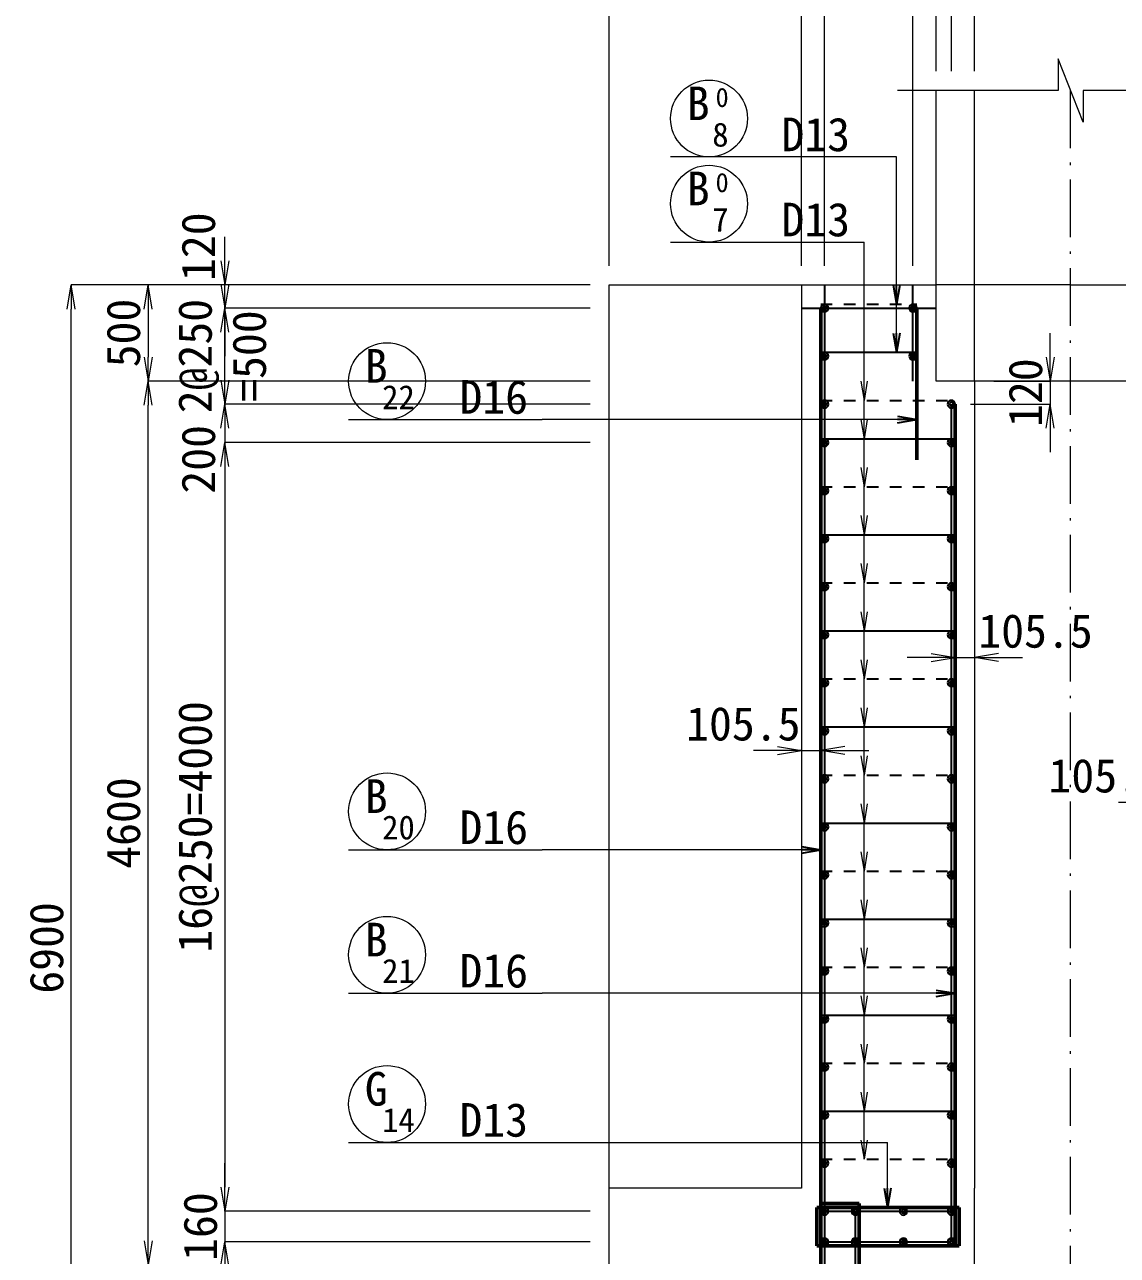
# Model space of a CAD drawing. Header units: millimetres. Extents: x 169470 to 758170, y -17820 to 11880.
# Drawn here: x 196283 to 201969, y -734 to 5672 of the extents above; entities that cross this region are included whole.
import ezdxf
from ezdxf.enums import TextEntityAlignment as Align

# ---------------------------------------------------------------- set-up
doc = ezdxf.new("R2010")
doc.units = ezdxf.units.MM
doc.header["$LTSCALE"] = 50
doc.header["$PDSIZE"] = 300
doc.linetypes.add('SXF_一点短鎖線', pattern=[9.25, 6, -1.5, 0.25, -1.5])
doc.linetypes.add('SXF_跳び破線', pattern=[12, 6, -6])
doc.layers.get('Defpoints').update_dxf_attribs({"color": 151})
for name, color, linetype, lineweight in [('D-BGD', 7, 'Continuous', 13), ('D-BMK', 2, 'SXF_一点短鎖線', 13), ('D-STR', 1, 'Continuous', 50), ('D-STR-DIM', 7, 'Continuous', 13), ('D-STR-HTXT', 7, 'Continuous', 13), ('D-STR-STR2', 6, 'Continuous', 25), ('D-STR-STR3', 4, 'Continuous', 25), ('D-STR-TXT', 7, 'Continuous', 13)]:
    doc.layers.add(name, color=color, linetype=linetype, lineweight=lineweight)
doc.styles.add('MS ゴシック', font='MS Gothic.ttf')
doc.styles.add('YOKO_GOTHIC', font='MS Gothic.ttf')
doc.dimstyles.new('DIM-50', dxfattribs={"dimscale": 50, "dimtxt": 3.5, "dimasz": 2.5, "dimexe": 0, "dimexo": 2, "dimgap": 0.8, "dimtad": 1, "dimdec": 0, "dimzin": 1, "dimdsep": 46, "dimtxsty": 'MS ゴシック', "dimblk": 'OPEN', "dimcen": 0.1, "dimclrd": 256, "dimclre": 256, "dimclrt": 256, "dimaunit": 1, "dimadec": 3, "dimazin": 0, "dimtfac": 1, "dimtdec": 0, "dimtix": 1, "dimtmove": 2, "dimatfit": 3, "dimldrblk": 'OPEN', "dimfxl": 1, "dimlwd": -1, "dimlwe": -1, "dimarcsym": 2})
doc.dimstyles.new('S50', dxfattribs={"dimscale": 50, "dimtxt": 3.5, "dimasz": 2, "dimexe": 1, "dimexo": 1, "dimgap": 1, "dimtad": 1, "dimdec": 0, "dimzin": 1, "dimdsep": 46, "dimtxsty": 'YOKO_GOTHIC', "dimblk": 'OPEN', "dimcen": 0, "dimclrd": 256, "dimclre": 256, "dimclrt": 256, "dimaunit": 1, "dimadec": 3, "dimazin": 0, "dimtfac": 1, "dimtdec": 0, "dimtix": 1, "dimtmove": 2, "dimatfit": 3, "dimldrblk": 'OPEN', "dimfxl": 1, "dimlwd": -1, "dimlwe": -1, "dimarcsym": 0})

# ---------------------------------------------------------------- blocks, each defined once
blk = doc.blocks.new('0930-1')
at = {"layer": 'D-STR-STR2'}
for radius in [20, 10]:
    blk.add_circle((1654010.5, -311924.3), radius, dxfattribs=at)
blk = doc.blocks.new('_Open')
at = {"color": 0, "linetype": 'ByBlock', "lineweight": -2}
for p, q in [((-1, 0.167), (0, 0)), ((-1, -0.167), (0, 0)), ((0, 0), (-1, 0))]:
    blk.add_line(p, q, dxfattribs=at)
blk = doc.blocks.new('*D691')
at = {"layer": 'D-STR-DIM', "transparency": 16777216}
for p, q in [((199225.6, 4316.6), (196525.6, 4316.6)), ((196525.6, -2458.7), (196525.6, 4191.6)), ((199225.6, -2583.7), (196525.6, -2583.7))]:
    blk.add_line(p, q, dxfattribs=at)
at = {"layer": 'Defpoints', "color": 0, "transparency": 16777216}
for p in [(196525.6, 4316.6), (199325.6, 4316.6), (199325.6, -2583.7)]:
    blk.add_point(p, dxfattribs=at)
at = {"layer": 'D-STR-DIM', "transparency": 16777216, "xscale": 125, "yscale": 125, "zscale": 125}
for p, rotation in [((196525.6, 4316.6), 90), ((196525.6, -2583.7), 270)]:
    blk.add_blockref('_Open', p, dxfattribs=dict(at, rotation=rotation))
at = {"layer": 'D-STR-DIM', "transparency": 16777216, "insert": (196398.1, 866.4), "char_height": 175, "attachment_point": 5, "rotation": 90, "style": 'MS ゴシック'}
blk.add_mtext('6900', dxfattribs=at)
blk = doc.blocks.new('*D694')
at = {"layer": 'D-STR-DIM', "transparency": 16777216}
for p, q in [((199225.6, 3816.6), (196925.6, 3816.6)), ((196925.6, -658.7), (196925.6, 3691.6)), ((199225.6, -783.7), (196925.6, -783.7))]:
    blk.add_line(p, q, dxfattribs=at)
at = {"layer": 'Defpoints', "color": 0, "transparency": 16777216}
for p in [(196925.6, 3816.6), (199325.6, 3816.6), (199325.6, -783.7)]:
    blk.add_point(p, dxfattribs=at)
at = {"layer": 'D-STR-DIM', "transparency": 16777216, "xscale": 125, "yscale": 125, "zscale": 125}
for p, rotation in [((196925.6, 3816.6), 90), ((196925.6, -783.7), 270)]:
    blk.add_blockref('_Open', p, dxfattribs=dict(at, rotation=rotation))
at = {"layer": 'D-STR-DIM', "transparency": 16777216, "insert": (196798.1, 1516.4), "char_height": 175, "attachment_point": 5, "rotation": 90, "style": 'MS ゴシック'}
blk.add_mtext('4600', dxfattribs=at)
blk = doc.blocks.new('*D695')
at = {"layer": 'D-STR-DIM', "transparency": 16777216}
for p, q in [((197325.6, 3821.6), (197325.6, 3946.6)), ((199225.6, 3696.6), (197325.6, 3696.6)), ((197325.6, 3696.6), (197325.6, 3496.6)), ((199225.6, 3496.6), (197325.6, 3496.6)), ((197325.6, 3371.6), (197325.6, 3246.6))]:
    blk.add_line(p, q, dxfattribs=at)
at = {"layer": 'Defpoints', "color": 0, "transparency": 16777216}
for p in [(199325.6, 3696.6), (197325.6, 3496.6), (199325.6, 3496.6)]:
    blk.add_point(p, dxfattribs=at)
at = {"layer": 'D-STR-DIM', "transparency": 16777216, "xscale": 125, "yscale": 125, "zscale": 125}
for p, rotation in [((197325.6, 3696.6), 270), ((197325.6, 3496.6), 90)]:
    blk.add_blockref('_Open', p, dxfattribs=dict(at, rotation=rotation))
at = {"layer": 'D-STR-DIM', "transparency": 16777216, "insert": (197188.1, 3409.2), "char_height": 175, "attachment_point": 5, "rotation": 90, "style": 'MS ゴシック'}
blk.add_mtext('200', dxfattribs=at)
blk = doc.blocks.new('*D696')
at = {"layer": 'D-STR-DIM', "transparency": 16777216}
for p, q in [((199225.6, 3496.6), (197325.6, 3496.6)), ((197325.6, 3371.6), (197325.6, -378.7)), ((199225.6, -503.7), (197325.6, -503.7))]:
    blk.add_line(p, q, dxfattribs=at)
at = {"layer": 'Defpoints', "color": 0, "transparency": 16777216}
for p in [(199325.6, 3496.6), (197325.6, -503.7), (199325.6, -503.7)]:
    blk.add_point(p, dxfattribs=at)
at = {"layer": 'D-STR-DIM', "transparency": 16777216, "xscale": 125, "yscale": 125, "zscale": 125}
for p, rotation in [((197325.6, 3496.6), 90), ((197325.6, -503.7), 270)]:
    blk.add_blockref('_Open', p, dxfattribs=dict(at, rotation=rotation))
at = {"layer": 'D-STR-DIM', "transparency": 16777216, "insert": (197188.8, 1496.4), "char_height": 175, "attachment_point": 5, "rotation": 90, "style": 'MS ゴシック'}
blk.add_mtext('16@250=4000', dxfattribs=at)
blk = doc.blocks.new('*D697')
at = {"layer": 'D-STR-DIM', "transparency": 16777216}
for p, q in [((197325.6, -378.7), (197325.6, -253.7)), ((199225.6, -503.7), (197325.6, -503.7)), ((197325.6, -503.7), (197325.6, -663.7)), ((199225.6, -663.7), (197325.6, -663.7)), ((197325.6, -788.7), (197325.6, -913.7))]:
    blk.add_line(p, q, dxfattribs=at)
at = {"layer": 'Defpoints', "color": 0, "transparency": 16777216}
for p in [(199325.6, -503.7), (197325.6, -663.7), (199325.6, -663.7)]:
    blk.add_point(p, dxfattribs=at)
at = {"layer": 'D-STR-DIM', "transparency": 16777216, "xscale": 125, "yscale": 125, "zscale": 125}
for p, rotation in [((197325.6, -503.7), 270), ((197325.6, -663.7), 90)]:
    blk.add_blockref('_Open', p, dxfattribs=dict(at, rotation=rotation))
at = {"layer": 'D-STR-DIM', "transparency": 16777216, "insert": (197198.1, -583.7), "char_height": 175, "attachment_point": 5, "rotation": 90, "style": 'MS ゴシック'}
blk.add_mtext('160', dxfattribs=at)
blk = doc.blocks.new('*D699')
at = {"layer": 'D-STR-DIM', "transparency": 16777216}
for p, q in [((197325.6, 4321.6), (197325.6, 4446.6)), ((199225.6, 4196.6), (197325.6, 4196.6)), ((197325.6, 3696.6), (197325.6, 4196.6)), ((199225.6, 3696.6), (197325.6, 3696.6)), ((197325.6, 3571.6), (197325.6, 3446.6))]:
    blk.add_line(p, q, dxfattribs=at)
at = {"layer": 'Defpoints', "color": 0, "transparency": 16777216}
for p in [(197325.6, 4196.6), (199325.6, 4196.6), (199325.6, 3696.6)]:
    blk.add_point(p, dxfattribs=at)
at = {"layer": 'D-STR-DIM', "transparency": 16777216, "xscale": 125, "yscale": 125, "zscale": 125}
for p, rotation in [((197325.6, 4196.6), 270), ((197325.6, 3696.6), 90)]:
    blk.add_blockref('_Open', p, dxfattribs=dict(at, rotation=rotation))
at = {"layer": 'D-STR-DIM', "transparency": 16777216, "char_height": 175, "attachment_point": 5, "rotation": 90, "style": 'MS ゴシック'}
for s, insert in [('2@250{\\A1;', (197188.8, 3946.6)), ('=500}', (197453.1, 3946.6))]:
    blk.add_mtext(s, dxfattribs=dict(at, insert=insert))
blk = doc.blocks.new('*D700')
at = {"layer": 'D-STR-DIM', "transparency": 16777216}
for p, q in [((199225.6, -663.7), (197325.6, -663.7)), ((197325.6, -788.7), (197325.6, -799.7)), ((197325.6, -1438.7), (197325.6, -1427.8)), ((199225.6, -1563.7), (197325.6, -1563.7))]:
    blk.add_line(p, q, dxfattribs=at)
at = {"layer": 'Defpoints', "color": 0, "transparency": 16777216}
for p in [(197325.6, -663.7), (199325.6, -663.7), (199325.6, -1563.7)]:
    blk.add_point(p, dxfattribs=at)
at = {"layer": 'D-STR-DIM', "transparency": 16777216, "xscale": 125, "yscale": 125, "zscale": 125}
for p, rotation in [((197325.6, -663.7), 90), ((197325.6, -1563.7), 270)]:
    blk.add_blockref('_Open', p, dxfattribs=dict(at, rotation=rotation))
at = {"layer": 'D-STR-DIM', "transparency": 16777216, "insert": (197325.6, -1113.7), "char_height": 175, "attachment_point": 5, "rotation": 90, "style": 'MS ゴシック'}
blk.add_mtext('4@225\\P=900', dxfattribs=at)
blk = doc.blocks.new('*D1917')
at = {"layer": 'D-STR-DIM', "transparency": 16777216}
for p, q in [((199225.6, 4316.6), (196925.6, 4316.6)), ((196925.6, 4191.6), (196925.6, 3941.6)), ((199225.6, 3816.6), (196925.6, 3816.6))]:
    blk.add_line(p, q, dxfattribs=at)
at = {"layer": 'Defpoints', "color": 0, "transparency": 16777216}
for p in [(199325.6, 4316.6), (196925.6, 3816.6), (199325.6, 3816.6)]:
    blk.add_point(p, dxfattribs=at)
at = {"layer": 'D-STR-DIM', "transparency": 16777216, "xscale": 125, "yscale": 125, "zscale": 125}
for p, rotation in [((196925.6, 4316.6), 90), ((196925.6, 3816.6), 270)]:
    blk.add_blockref('_Open', p, dxfattribs=dict(at, rotation=rotation))
at = {"layer": 'D-STR-DIM', "transparency": 16777216, "insert": (196798.1, 4066.6), "char_height": 175, "attachment_point": 5, "rotation": 90, "style": 'MS ゴシック'}
blk.add_mtext('500', dxfattribs=at)
blk = doc.blocks.new('*D794')
at = {"layer": 'D-STR-DIM', "transparency": 16777216}
for p, q in [((199325.6, 4416.6), (199325.6, 7464.9)), ((199450.6, 7464.9), (204000.6, 7464.9)), ((204125.6, 4416.6), (204125.6, 7464.9))]:
    blk.add_line(p, q, dxfattribs=at)
at = {"layer": 'Defpoints', "color": 0, "transparency": 16777216}
for p in [(204125.6, 7464.9), (199325.6, 4316.6), (204125.6, 4316.6)]:
    blk.add_point(p, dxfattribs=at)
at = {"layer": 'D-STR-DIM', "transparency": 16777216, "xscale": 125, "yscale": 125, "zscale": 125, "rotation": 180}
blk.add_blockref('_Open', (199325.6, 7464.9), dxfattribs=at)
at = {"layer": 'D-STR-DIM', "transparency": 16777216, "xscale": 125, "yscale": 125, "zscale": 125}
blk.add_blockref('_Open', (204125.6, 7464.9), dxfattribs=at)
at = {"layer": 'D-STR-DIM', "transparency": 16777216, "insert": (201725.6, 7592.4), "char_height": 175, "attachment_point": 5, "style": 'MS ゴシック'}
blk.add_mtext('4800', dxfattribs=at)
blk = doc.blocks.new('*D795')
at = {"layer": 'D-STR-DIM', "transparency": 16777216}
for p, q in [((201225.6, 5429.1), (201225.6, 7064.9)), ((202100.6, 7064.9), (201350.6, 7064.9)), ((202225.6, 5429.1), (202225.6, 7064.9))]:
    blk.add_line(p, q, dxfattribs=at)
at = {"layer": 'Defpoints', "color": 0, "transparency": 16777216}
for p in [(201225.6, 7064.9), (201225.6, 5329.1), (202225.6, 5329.1)]:
    blk.add_point(p, dxfattribs=at)
at = {"layer": 'D-STR-DIM', "transparency": 16777216, "xscale": 125, "yscale": 125, "zscale": 125, "rotation": 180}
blk.add_blockref('_Open', (201225.6, 7064.9), dxfattribs=at)
at = {"layer": 'D-STR-DIM', "transparency": 16777216, "xscale": 125, "yscale": 125, "zscale": 125}
blk.add_blockref('_Open', (202225.6, 7064.9), dxfattribs=at)
at = {"layer": 'D-STR-DIM', "transparency": 16777216, "insert": (201725.6, 7192.4), "char_height": 175, "attachment_point": 5, "style": 'MS ゴシック'}
blk.add_mtext('1000', dxfattribs=at)
blk = doc.blocks.new('*D796')
at = {"layer": 'D-STR-DIM', "transparency": 16777216}
for p, q in [((200325.6, 4416.6), (200325.6, 7064.9)), ((200900.6, 7064.9), (200450.6, 7064.9)), ((201025.6, 5429.1), (201025.6, 7064.9))]:
    blk.add_line(p, q, dxfattribs=at)
at = {"layer": 'Defpoints', "color": 0, "transparency": 16777216}
for p in [(200325.6, 7064.9), (201025.6, 5329.1), (200325.6, 4316.6)]:
    blk.add_point(p, dxfattribs=at)
at = {"layer": 'D-STR-DIM', "transparency": 16777216, "xscale": 125, "yscale": 125, "zscale": 125, "rotation": 180}
blk.add_blockref('_Open', (200325.6, 7064.9), dxfattribs=at)
at = {"layer": 'D-STR-DIM', "transparency": 16777216, "xscale": 125, "yscale": 125, "zscale": 125}
blk.add_blockref('_Open', (201025.6, 7064.9), dxfattribs=at)
at = {"layer": 'D-STR-DIM', "transparency": 16777216, "insert": (200675.6, 7192.4), "char_height": 175, "attachment_point": 5, "style": 'MS ゴシック'}
blk.add_mtext('700', dxfattribs=at)
blk = doc.blocks.new('*D797')
at = {"layer": 'D-STR-DIM', "transparency": 16777216}
for p, q in [((199325.6, 4416.6), (199325.6, 7064.9)), ((200200.6, 7064.9), (199450.6, 7064.9)), ((200325.6, 4416.6), (200325.6, 7064.9))]:
    blk.add_line(p, q, dxfattribs=at)
at = {"layer": 'Defpoints', "color": 0, "transparency": 16777216}
for p in [(199325.6, 7064.9), (199325.6, 4316.6), (200325.6, 4316.6)]:
    blk.add_point(p, dxfattribs=at)
at = {"layer": 'D-STR-DIM', "transparency": 16777216, "xscale": 125, "yscale": 125, "zscale": 125, "rotation": 180}
blk.add_blockref('_Open', (199325.6, 7064.9), dxfattribs=at)
at = {"layer": 'D-STR-DIM', "transparency": 16777216, "xscale": 125, "yscale": 125, "zscale": 125}
blk.add_blockref('_Open', (200325.6, 7064.9), dxfattribs=at)
at = {"layer": 'D-STR-DIM', "transparency": 16777216, "insert": (199825.6, 7192.4), "char_height": 175, "attachment_point": 5, "style": 'MS ゴシック'}
blk.add_mtext('1000', dxfattribs=at)
blk = doc.blocks.new('*D798')
at = {"layer": 'D-STR-DIM', "transparency": 16777216}
for p, q in [((200200.6, 6664.9), (200075.6, 6664.9)), ((200325.6, 4416.6), (200325.6, 6664.9)), ((200325.6, 6664.9), (200445.6, 6664.9)), ((200445.6, 4416.6), (200445.6, 6664.9)), ((200570.6, 6664.9), (200695.6, 6664.9))]:
    blk.add_line(p, q, dxfattribs=at)
at = {"layer": 'Defpoints', "color": 0, "transparency": 16777216}
for p in [(200445.6, 6664.9), (200325.6, 4316.6), (200445.6, 4316.6)]:
    blk.add_point(p, dxfattribs=at)
at = {"layer": 'D-STR-DIM', "transparency": 16777216, "xscale": 125, "yscale": 125, "zscale": 125}
blk.add_blockref('_Open', (200325.6, 6664.9), dxfattribs=at)
at = {"layer": 'D-STR-DIM', "transparency": 16777216, "xscale": 125, "yscale": 125, "zscale": 125, "rotation": 180}
blk.add_blockref('_Open', (200445.6, 6664.9), dxfattribs=at)
at = {"layer": 'D-STR-DIM', "transparency": 16777216, "insert": (200260.9, 6816.1), "char_height": 175, "attachment_point": 5, "style": 'MS ゴシック'}
blk.add_mtext('120', dxfattribs=at)
blk = doc.blocks.new('*D799')
at = {"layer": 'D-STR-DIM', "transparency": 16777216}
for p, q in [((200445.6, 4416.6), (200445.6, 6664.9)), ((200570.6, 6664.9), (200780.6, 6664.9)), ((200905.6, 4416.6), (200905.6, 6664.9))]:
    blk.add_line(p, q, dxfattribs=at)
at = {"layer": 'Defpoints', "color": 0, "transparency": 16777216}
for p in [(200905.6, 6664.9), (200445.6, 4316.6), (200905.6, 4316.6)]:
    blk.add_point(p, dxfattribs=at)
at = {"layer": 'D-STR-DIM', "transparency": 16777216, "xscale": 125, "yscale": 125, "zscale": 125, "rotation": 180}
blk.add_blockref('_Open', (200445.6, 6664.9), dxfattribs=at)
at = {"layer": 'D-STR-DIM', "transparency": 16777216, "xscale": 125, "yscale": 125, "zscale": 125}
blk.add_blockref('_Open', (200905.6, 6664.9), dxfattribs=at)
at = {"layer": 'D-STR-DIM', "transparency": 16777216, "insert": (200675.6, 6792.4), "char_height": 175, "attachment_point": 5, "style": 'MS ゴシック'}
blk.add_mtext('460', dxfattribs=at)
blk = doc.blocks.new('*D800')
at = {"layer": 'D-STR-DIM', "transparency": 16777216}
for p, q in [((200980.6, 6664.9), (200855.6, 6664.9)), ((201105.6, 5429.1), (201105.6, 6664.9)), ((201105.6, 6664.9), (201225.6, 6664.9)), ((201225.6, 5429.1), (201225.6, 6664.9)), ((201350.6, 6664.9), (201475.6, 6664.9))]:
    blk.add_line(p, q, dxfattribs=at)
at = {"layer": 'Defpoints', "color": 0, "transparency": 16777216}
for p in [(201225.6, 6664.9), (201105.6, 5329.1), (201225.6, 5329.1)]:
    blk.add_point(p, dxfattribs=at)
at = {"layer": 'D-STR-DIM', "transparency": 16777216, "xscale": 125, "yscale": 125, "zscale": 125}
blk.add_blockref('_Open', (201105.6, 6664.9), dxfattribs=at)
at = {"layer": 'D-STR-DIM', "transparency": 16777216, "xscale": 125, "yscale": 125, "zscale": 125, "rotation": 180}
blk.add_blockref('_Open', (201225.6, 6664.9), dxfattribs=at)
at = {"layer": 'D-STR-DIM', "transparency": 16777216, "insert": (201179.9, 6804.1), "char_height": 175, "attachment_point": 5, "style": 'MS ゴシック'}
blk.add_mtext('120', dxfattribs=at)
blk = doc.blocks.new('*D1920')
at = {"layer": 'D-STR-DIM', "transparency": 16777216}
for p, q in [((200325.6, 1994.5), (200325.6, 1894.5)), ((200425.6, 1994.5), (200425.6, 1894.5)), ((200200.6, 1894.5), (200075.6, 1894.5)), ((200325.6, 1894.5), (200425.6, 1894.5)), ((200550.6, 1894.5), (200675.6, 1894.5))]:
    blk.add_line(p, q, dxfattribs=at)
at = {"layer": 'Defpoints', "color": 0, "transparency": 16777216}
for p in [(200325.6, 1894.5), (200425.6, 1894.5), (200425.6, 1894.5)]:
    blk.add_point(p, dxfattribs=at)
at = {"layer": 'D-STR-DIM', "transparency": 16777216, "xscale": 125, "yscale": 125, "zscale": 125}
blk.add_blockref('_Open', (200325.6, 1894.5), dxfattribs=at)
at = {"layer": 'D-STR-DIM', "transparency": 16777216, "xscale": 125, "yscale": 125, "zscale": 125, "rotation": 180}
blk.add_blockref('_Open', (200425.6, 1894.5), dxfattribs=at)
at = {"layer": 'D-STR-DIM', "transparency": 16777216, "insert": (200022.8, 2032), "char_height": 175, "attachment_point": 5, "style": 'MS ゴシック'}
blk.add_mtext('105.5', dxfattribs=at)
blk = doc.blocks.new('*D804')
at = {"layer": 'D-STR-DIM', "transparency": 16777216}
for p, q in [((201125.6, 2477.6), (201125.6, 2377.6)), ((201225.6, 2477.6), (201225.6, 2377.6)), ((201000.6, 2377.6), (200875.6, 2377.6)), ((201125.6, 2377.6), (201225.6, 2377.6)), ((201350.6, 2377.6), (201475.6, 2377.6))]:
    blk.add_line(p, q, dxfattribs=at)
at = {"layer": 'Defpoints', "color": 0, "transparency": 16777216}
for p in [(201125.6, 2377.6), (201225.6, 2377.6), (201225.6, 2377.6)]:
    blk.add_point(p, dxfattribs=at)
at = {"layer": 'D-STR-DIM', "transparency": 16777216, "xscale": 125, "yscale": 125, "zscale": 125}
blk.add_blockref('_Open', (201125.6, 2377.6), dxfattribs=at)
at = {"layer": 'D-STR-DIM', "transparency": 16777216, "xscale": 125, "yscale": 125, "zscale": 125, "rotation": 180}
blk.add_blockref('_Open', (201225.6, 2377.6), dxfattribs=at)
at = {"layer": 'D-STR-DIM', "transparency": 16777216, "insert": (201543.1, 2515.1), "char_height": 175, "attachment_point": 5, "style": 'MS ゴシック'}
blk.add_mtext('105.5', dxfattribs=at)
blk = doc.blocks.new('*D1943')
at = {"layer": 'D-STR-DIM', "transparency": 16777216}
for p, q in [((200900.6, 7064.9), (200775.6, 7064.9)), ((201025.6, 5429.1), (201025.6, 7064.9)), ((201025.6, 7064.9), (201225.6, 7064.9)), ((201225.6, 5429.1), (201225.6, 7064.9)), ((201350.6, 7064.9), (201475.6, 7064.9))]:
    blk.add_line(p, q, dxfattribs=at)
at = {"layer": 'Defpoints', "color": 0, "transparency": 16777216}
for p in [(201225.6, 7064.9), (201025.6, 5329.1), (201225.6, 5329.1)]:
    blk.add_point(p, dxfattribs=at)
at = {"layer": 'D-STR-DIM', "transparency": 16777216, "xscale": 125, "yscale": 125, "zscale": 125}
blk.add_blockref('_Open', (201025.6, 7064.9), dxfattribs=at)
at = {"layer": 'D-STR-DIM', "transparency": 16777216, "xscale": 125, "yscale": 125, "zscale": 125, "rotation": 180}
blk.add_blockref('_Open', (201225.6, 7064.9), dxfattribs=at)
at = {"layer": 'D-STR-DIM', "transparency": 16777216, "insert": (201125.6, 7192.4), "char_height": 175, "attachment_point": 5, "style": 'MS ゴシック'}
blk.add_mtext('200', dxfattribs=at)
blk = doc.blocks.new('*D1214')
at = {"layer": 'D-STR-DIM', "transparency": 16777216}
for p, q in [((197325.6, 4441.6), (197325.6, 4566.6)), ((199225.6, 4316.6), (197325.6, 4316.6)), ((197325.6, 4196.6), (197325.6, 4316.6)), ((199225.6, 4196.6), (197325.6, 4196.6)), ((197325.6, 4071.6), (197325.6, 3946.6))]:
    blk.add_line(p, q, dxfattribs=at)
at = {"layer": 'Defpoints', "color": 0, "transparency": 16777216}
for p in [(197325.6, 4316.6), (199325.6, 4316.6), (199325.6, 4196.6)]:
    blk.add_point(p, dxfattribs=at)
at = {"layer": 'D-STR-DIM', "transparency": 16777216, "xscale": 125, "yscale": 125, "zscale": 125}
for p, rotation in [((197325.6, 4316.6), 270), ((197325.6, 4196.6), 90)]:
    blk.add_blockref('_Open', p, dxfattribs=dict(at, rotation=rotation))
at = {"layer": 'D-STR-DIM', "transparency": 16777216, "insert": (197188.1, 4515.9), "char_height": 175, "attachment_point": 5, "rotation": 90, "style": 'MS ゴシック'}
blk.add_mtext('120', dxfattribs=at)
blk = doc.blocks.new('*D1944')
at = {"layer": 'D-STR-DIM', "transparency": 16777216}
for p, q in [((201619.1, 3941.6), (201619.1, 4066.6)), ((201325.6, 3816.6), (201619.1, 3816.6)), ((201619.1, 3816.6), (201619.1, 3696.3)), ((201205.6, 3696.3), (201619.1, 3696.3)), ((201619.1, 3571.3), (201619.1, 3446.3))]:
    blk.add_line(p, q, dxfattribs=at)
at = {"layer": 'Defpoints', "color": 0, "transparency": 16777216}
for p in [(201225.6, 3816.6), (201105.6, 3696.3), (201619.1, 3696.3)]:
    blk.add_point(p, dxfattribs=at)
at = {"layer": 'D-STR-DIM', "transparency": 16777216, "xscale": 125, "yscale": 125, "zscale": 125}
for p, rotation in [((201619.1, 3816.6), 270), ((201619.1, 3696.3), 90)]:
    blk.add_blockref('_Open', p, dxfattribs=dict(at, rotation=rotation))
at = {"layer": 'D-STR-DIM', "transparency": 16777216, "insert": (201491.6, 3756.4), "char_height": 175, "attachment_point": 5, "rotation": 90, "style": 'MS ゴシック'}
blk.add_mtext('120', dxfattribs=at)
blk = doc.blocks.new('*D2424')
at = {"layer": 'D-STR-DIM', "transparency": 16777216}
for p, q in [((202225.6, 1724.1), (202225.6, 1624.1)), ((202325.6, 1724.1), (202325.6, 1624.1)), ((202100.6, 1624.1), (201975.6, 1624.1)), ((202325.6, 1624.1), (202225.6, 1624.1)), ((202450.6, 1624.1), (202575.6, 1624.1))]:
    blk.add_line(p, q, dxfattribs=at)
at = {"layer": 'Defpoints', "color": 0, "transparency": 16777216}
for p in [(202225.6, 1624.1), (202225.6, 1624.1), (202325.6, 1624.1)]:
    blk.add_point(p, dxfattribs=at)
at = {"layer": 'D-STR-DIM', "transparency": 16777216, "xscale": 125, "yscale": 125, "zscale": 125}
for p, rotation in [((202225.6, 1624.1), 359.999999999987), ((202325.6, 1624.1), 179.999999999987)]:
    blk.add_blockref('_Open', p, dxfattribs=dict(at, rotation=rotation))
at = {"layer": 'D-STR-DIM', "transparency": 16777216, "insert": (201908.2, 1761.6), "char_height": 175, "attachment_point": 5, "style": 'MS ゴシック'}
blk.add_mtext('105.5', dxfattribs=at)
blk = doc.blocks.new('*D2554')
at = {"layer": 'D-STR-DIM', "transparency": 16777216}
for p, q in [((200780.6, 6664.9), (200655.6, 6664.9)), ((200905.6, 4416.6), (200905.6, 6664.9)), ((200905.6, 6664.9), (201105.6, 6664.9)), ((201105.6, 5429.1), (201105.6, 6664.9)), ((201230.6, 6664.9), (201355.6, 6664.9))]:
    blk.add_line(p, q, dxfattribs=at)
at = {"layer": 'Defpoints', "color": 0, "transparency": 16777216}
for p in [(201105.6, 6664.9), (201105.6, 5329.1), (200905.6, 4316.6)]:
    blk.add_point(p, dxfattribs=at)
at = {"layer": 'D-STR-DIM', "transparency": 16777216, "xscale": 125, "yscale": 125, "zscale": 125}
blk.add_blockref('_Open', (200905.6, 6664.9), dxfattribs=at)
at = {"layer": 'D-STR-DIM', "transparency": 16777216, "xscale": 125, "yscale": 125, "zscale": 125, "rotation": 180}
blk.add_blockref('_Open', (201105.6, 6664.9), dxfattribs=at)
at = {"layer": 'D-STR-DIM', "transparency": 16777216, "insert": (201005.6, 6520.3), "char_height": 175, "attachment_point": 5, "style": 'MS ゴシック'}
blk.add_mtext('200', dxfattribs=at)

msp = doc.modelspace()

# ---------------------------------------------------------------- linework, layer by layer
at = {"layer": 'D-BGD'}
for p, q in [((201025.62, 4316.57), (201025.62, 5329.08)), ((201225.62, 3816.57), (201225.62, 5329.08)), ((199325.62, -2583.73), (199325.62, 4316.57)), ((199325.62, 4316.57), (201025.62, 4316.57)), ((200325.62, 4316.57), (200325.62, -383.73)), ((201025.62, 3816.57), (201025.62, 4316.57)), ((201725.62, 4316.57), (204125.62, 4316.57)), ((201725.62, 3816.57), (201025.62, 3816.57)), ((201225.62, 3816.57), (201225.62, -383.73)), ((202425.62, 3816.57), (201725.62, 3816.57)), ((200325.62, -383.73), (199325.62, -383.73)), ((201225.62, -783.73), (201225.62, -383.73))]:
    msp.add_line(p, q, dxfattribs=at)
at = {"layer": 'D-BGD', "ltscale": 0.2}
msp.add_line((201725.62, 4316.57), (201025.62, 4316.57), dxfattribs=at)
at = {"layer": 'D-BMK'}
msp.add_line((201725.62, -3296.67), (201725.62, 5329.08), dxfattribs=at)
at = {"layer": 'D-STR'}
for p, q in [((200425.62, -2493.73), (200425.62, 4196.57)), ((200925.62, 3406.57), (200925.62, 4196.57)), ((201125.62, 3696.27), (201125.62, -683.73)), ((200405.62, -483.73), (201145.62, -483.73)), ((200405.62, -683.73), (200405.62, -483.73)), ((200425.62, -463.73), (200625.62, -463.73)), ((200625.62, -2493.73), (200625.62, -463.73)), ((201145.62, -483.73), (201145.62, -683.73)), ((200405.62, -683.73), (201145.62, -683.73))]:
    msp.add_line(p, q, dxfattribs=at)
at = {"layer": 'D-STR-HTXT'}
for p, q in [((199644.43, 4539.77), (200650.99, 4539.77)), ((200650.99, -233.73), (200650.99, 4539.77)), ((197969.06, 3616.37), (198975.62, 3616.37)), ((197969.06, 1377.04), (198975.62, 1377.04)), ((197969.06, 630.55), (198975.62, 630.55)), ((197969.06, -145.96), (200772.98, -145.96))]:
    msp.add_line(p, q, dxfattribs=at)
msp.add_lwpolyline([(202625.62, 5329.08), (201790.62, 5329.08), (201790.62, 5164.08), (201660.62, 5494.08), (201660.62, 5329.08), (200825.62, 5329.08)], dxfattribs=at)
for centre in [(199844.43, 5182.87), (199844.43, 4739.77), (198169.06, 54.04)]:
    msp.add_circle(centre, 200, dxfattribs=at)
at = {"layer": 'D-STR-HTXT', "color": 4}
for centre in [(198169.06, 3816.37), (198169.06, 1577.04), (198169.06, 830.55)]:
    msp.add_circle(centre, 200, dxfattribs=at)
at = {"layer": 'D-STR-STR3', "linetype": 'SXF_跳び破線', "ltscale": 0.2}
for p, q in [((200425.62, 4216.57), (200925.62, 4216.57)), ((200425.62, 3716.27), (201125.62, 3716.27)), ((200425.62, 3266.27), (201125.62, 3266.27)), ((200425.62, 2766.27), (201125.62, 2766.27)), ((200425.62, 2266.27), (201125.62, 2266.27)), ((200425.62, 1766.27), (201125.62, 1766.27)), ((200425.62, 1266.27), (201125.62, 1266.27)), ((200425.62, 766.27), (201125.62, 766.27)), ((200425.62, 266.27), (201125.62, 266.27)), ((200425.62, -233.73), (201125.62, -233.73))]:
    msp.add_line(p, q, dxfattribs=at)
at = {"layer": 'D-STR-STR3'}
for p, q in [((200425.62, 3966.57), (200925.62, 3966.57)), ((200425.62, 3516.27), (201125.62, 3516.27)), ((200425.62, 3016.27), (201125.62, 3016.27)), ((200425.62, 2516.27), (201125.62, 2516.27)), ((200425.62, 2016.27), (201125.62, 2016.27)), ((200425.62, 1516.27), (201125.62, 1516.27)), ((200425.62, 1016.27), (201125.62, 1016.27)), ((200425.62, 516.27), (201125.62, 516.27)), ((200425.62, 16.27), (201125.62, 16.27))]:
    msp.add_line(p, q, dxfattribs=at)
at = {"layer": 'Defpoints'}
for p, q in [((200445.62, 4316.57), (200445.62, -2453.73)), ((200905.62, 3816.57), (200905.62, 4316.57)), ((200325.62, 4196.57), (201025.62, 4196.57)), ((201105.62, -663.73), (201105.62, 3696.27)), ((200445.62, -503.73), (201105.62, -503.73)), ((200605.62, -2453.73), (200605.62, -503.73)), ((200445.62, -663.73), (201105.62, -663.73))]:
    msp.add_line(p, q, dxfattribs=at)

# ---------------------------------------------------------------- block references
at = {"layer": 'D-STR-HTXT', "xscale": -100, "yscale": 100, "zscale": 100, "rotation": 90}
for p in [(200650.99, 3716.27), (200650.99, 3516.27), (200650.99, 3266.27), (200650.99, 3016.27), (200650.99, 2766.27), (200650.99, 2516.27), (200650.99, 2266.27), (200650.99, 2016.27), (200650.99, 1766.27), (200650.99, 1516.27), (200650.99, 1266.27), (200650.99, 1016.27), (200650.99, 766.27), (200650.99, 516.27), (200650.99, 266.27), (200650.99, 16.27), (200650.99, -233.73)]:
    msp.add_blockref('_Open', p, dxfattribs=at)
at = {"layer": 'D-STR-STR2', "xscale": -1, "rotation": 180}
for p in [(-1453564.86, -307727.74), (-1453104.86, -307727.74), (-1453564.86, -307977.74), (-1453104.86, -307977.74), (-1453564.86, -308228.03), (-1452904.86, -308228.03), (-1453564.86, -308428.03), (-1452904.86, -308428.03), (-1453564.86, -308678.03), (-1452904.86, -308678.03), (-1453564.86, -308928.03), (-1452904.86, -308928.03), (-1453564.86, -309178.03), (-1452904.86, -309178.03), (-1453564.86, -309428.03), (-1452904.86, -309428.03), (-1453564.86, -309678.03), (-1452904.86, -309678.03), (-1453564.86, -309928.03), (-1452904.86, -309928.03), (-1453564.86, -310178.03), (-1452904.86, -310178.03), (-1453564.86, -310428.03), (-1452904.86, -310428.03), (-1453564.86, -310678.03), (-1452904.86, -310678.03), (-1453564.86, -310928.03), (-1452904.86, -310928.03), (-1453564.86, -311178.03), (-1452904.86, -311178.03), (-1453564.86, -311428.03), (-1452904.86, -311428.03), (-1453564.86, -311678.03), (-1452904.86, -311678.03), (-1453564.86, -311928.03), (-1452904.86, -311928.03), (-1453564.86, -312178.03), (-1452904.86, -312178.03), (-1453564.86, -312428.03), (-1453404.86, -312428.03), (-1453154.86, -312428.03), (-1452904.86, -312428.03), (-1453564.86, -312588.03), (-1453404.86, -312588.03), (-1453154.86, -312588.03), (-1452904.86, -312588.03)]:
    msp.add_blockref('0930-1', p, dxfattribs=at)

# ---------------------------------------------------------------- texts
at = {"layer": 'D-STR-TXT', "style": 'YOKO_GOTHIC'}
for s, height, p in [('B', 175, (199788.16, 5174.55)), ('0', 100, (199912.55, 5243.06)), ('8', 125, (199903.82, 5036.75)), ('B', 175, (199788.16, 4731.45)), ('0', 100, (199912.55, 4799.95)), ('7', 125, (199903.82, 4593.65)), ('G', 175, (198112.79, 45.72)), ('14', 125, (198228.45, -92.08))]:
    msp.add_text(s, height=height, dxfattribs=at).set_placement(p, align=Align.CENTER)
for p in [(200220.95, 5012.87), (200220.95, 4569.77), (198545.58, -115.96)]:
    msp.add_text('D13', height=175, dxfattribs=at).set_placement(p)
at = {"layer": 'D-STR-TXT', "color": 4, "style": 'YOKO_GOTHIC'}
for s, height, p in [('B', 175, (198112.79, 3808.06)), ('22', 125, (198228.45, 3670.25)), ('B', 175, (198112.79, 1568.72)), ('20', 125, (198228.45, 1430.92)), ('B', 175, (198112.79, 822.23)), ('21', 125, (198228.45, 684.43))]:
    msp.add_text(s, height=height, dxfattribs=at).set_placement(p, align=Align.CENTER)
for p in [(198545.58, 3646.37), (198545.58, 1407.04), (198545.58, 660.55)]:
    msp.add_text('D16', height=175, dxfattribs=at).set_placement(p)

# ---------------------------------------------------------------- dimensions: what is measured, and where the dimension line sits
at = {"layer": 'D-STR-DIM'}
for base, p1, p2, picture, middle in [((204125.62, 7464.94), (199325.62, 4316.57), (204125.62, 4316.57), '*D794', (201725.62, 7592.44)), ((199325.62, 7064.94), (200325.62, 4316.57), (199325.62, 4316.57), '*D797', (199825.62, 7192.44)), ((200325.62, 7064.94), (201025.62, 5329.08), (200325.62, 4316.57), '*D796', (200675.62, 7192.44)), ((201225.62, 7064.94), (201025.62, 5329.08), (201225.62, 5329.08), '*D1943', (201125.62, 7192.44)), ((201225.62, 7064.94), (202225.62, 5329.08), (201225.62, 5329.08), '*D795', (201725.62, 7192.44))]:
    dim = msp.add_linear_dim(base=base, p1=p1, p2=p2, dimstyle='DIM-50', dxfattribs=at)
    dim.commit()
    dim.dimension.update_dxf_attribs({"geometry": picture, "text_midpoint": middle})
for base, p1, p2, angle, picture, middle in [((200445.62, 6664.94), (200325.62, 4316.57), (200445.62, 4316.57), 180, '*D798', (200260.9, 6816.06)), ((201225.62, 6664.94), (201105.62, 5329.08), (201225.62, 5329.08), 180, '*D800', (201179.9, 6804.06)), ((201105.62, 6664.94), (200905.62, 4316.57), (201105.62, 5329.08), 180, '*D2554', (201005.62, 6520.34)), ((197325.62, 4316.57), (199325.62, 4196.57), (199325.62, 4316.57), 90, '*D1214', (197188.12, 4515.95)), ((197325.62, 3496.57), (199325.62, 3696.57), (199325.62, 3496.57), 90, '*D695', (197188.12, 3409.15))]:
    dim = msp.add_linear_dim(base=base, p1=p1, p2=p2, angle=angle, dimstyle='DIM-50', dxfattribs=at)
    dim.commit()
    dim.dimension.update_dxf_attribs({"geometry": picture, "text_midpoint": middle, "dimtype": 160})
for base, p1, p2, angle, picture, middle in [((200905.62, 6664.94), (200445.62, 4316.57), (200905.62, 4316.57), 180, '*D799', (200675.62, 6792.44)), ((196525.62, 4316.57), (199325.62, -2583.73), (199325.62, 4316.57), 90, '*D691', (196398.12, 866.42)), ((196925.62, 3816.57), (199325.62, 4316.57), (199325.62, 3816.57), 90, '*D1917', (196798.12, 4066.57)), ((201619.11, 3696.27), (201225.62, 3816.57), (201105.62, 3696.27), 90, '*D1944', (201491.61, 3756.42)), ((196925.62, 3816.57), (199325.62, -783.73), (199325.62, 3816.57), 90, '*D694', (196798.12, 1516.42)), ((197325.62, -663.73), (199325.62, -503.73), (199325.62, -663.73), 90, '*D697', (197198.12, -583.73))]:
    dim = msp.add_linear_dim(base=base, p1=p1, p2=p2, angle=angle, dimstyle='DIM-50', dxfattribs=at)
    dim.commit()
    dim.dimension.update_dxf_attribs({"geometry": picture, "text_midpoint": middle})
for base, p1, p2, text, picture, middle in [((197325.62, 4196.57), (199325.62, 3696.57), (199325.62, 4196.57), '2@250{\\A1;\\X=<>}', '*D699', (197325.62, 3946.57)), ((197325.62, -503.73), (199325.62, 3496.57), (199325.62, -503.73), '16@250=<>', '*D696', (197188.8, 1496.42))]:
    dim = msp.add_linear_dim(base=base, p1=p1, p2=p2, angle=90, text=text, dimstyle='DIM-50', dxfattribs=at)
    dim.commit()
    dim.dimension.update_dxf_attribs({"geometry": picture, "text_midpoint": middle})
dim = msp.add_linear_dim(base=(201225.62, 2377.57), p1=(201125.62, 2377.57), p2=(201225.62, 2377.57), text='105.5', dimstyle='DIM-50', override={"dimdec": 1}, dxfattribs=at)
dim.commit()
dim.dimension.update_dxf_attribs({"geometry": '*D804', "text_midpoint": (201543.08, 2515.07), "dimtype": 160})
dim = msp.add_linear_dim(base=(200425.62, 1894.53), p1=(200325.62, 1894.53), p2=(200425.62, 1894.53), text='105.5', dimstyle='DIM-50', dxfattribs=at)
dim.commit()
dim.dimension.update_dxf_attribs({"geometry": '*D1920', "text_midpoint": (200022.77, 2032.03), "dimtype": 160})
dim = msp.add_linear_dim(base=(202225.62, 1624.14), p1=(202325.62, 1624.14), p2=(202225.62, 1624.14), angle=180, text='105.5', dimstyle='DIM-50', override={"dimdec": 1}, dxfattribs=at)
dim.commit()
dim.dimension.update_dxf_attribs({"geometry": '*D2424', "text_midpoint": (201908.17, 1761.64), "dimtype": 160})
dim = msp.add_linear_dim(base=(197325.62, -663.73), p1=(199325.62, -1563.73), p2=(199325.62, -663.73), angle=90, text='4@225\\P=<>', dimstyle='DIM-50', dxfattribs=at)
dim.commit()
dim.dimension.update_dxf_attribs({"geometry": '*D700', "text_midpoint": (197325.62, -1113.73), "dimtype": 160})

# ---------------------------------------------------------------- leaders
at = {"layer": 'D-STR-HTXT'}
for points in [[(200819.84, 3966.57), (200819.84, 4982.87), (199644.43, 4982.87)], [(200819.84, 4216.57), (200819.84, 4817.59)], [(200925.62, 3616.37), (198975.62, 3616.37)], [(200425.62, 1377.04), (198975.62, 1377.04)], [(201125.62, 630.55), (198975.62, 630.55)], [(200772.98, -483.73), (200772.98, -145.96)]]:
    msp.add_leader(points, dimstyle='S50', dxfattribs=at)

doc.saveas('drawing.dxf')
